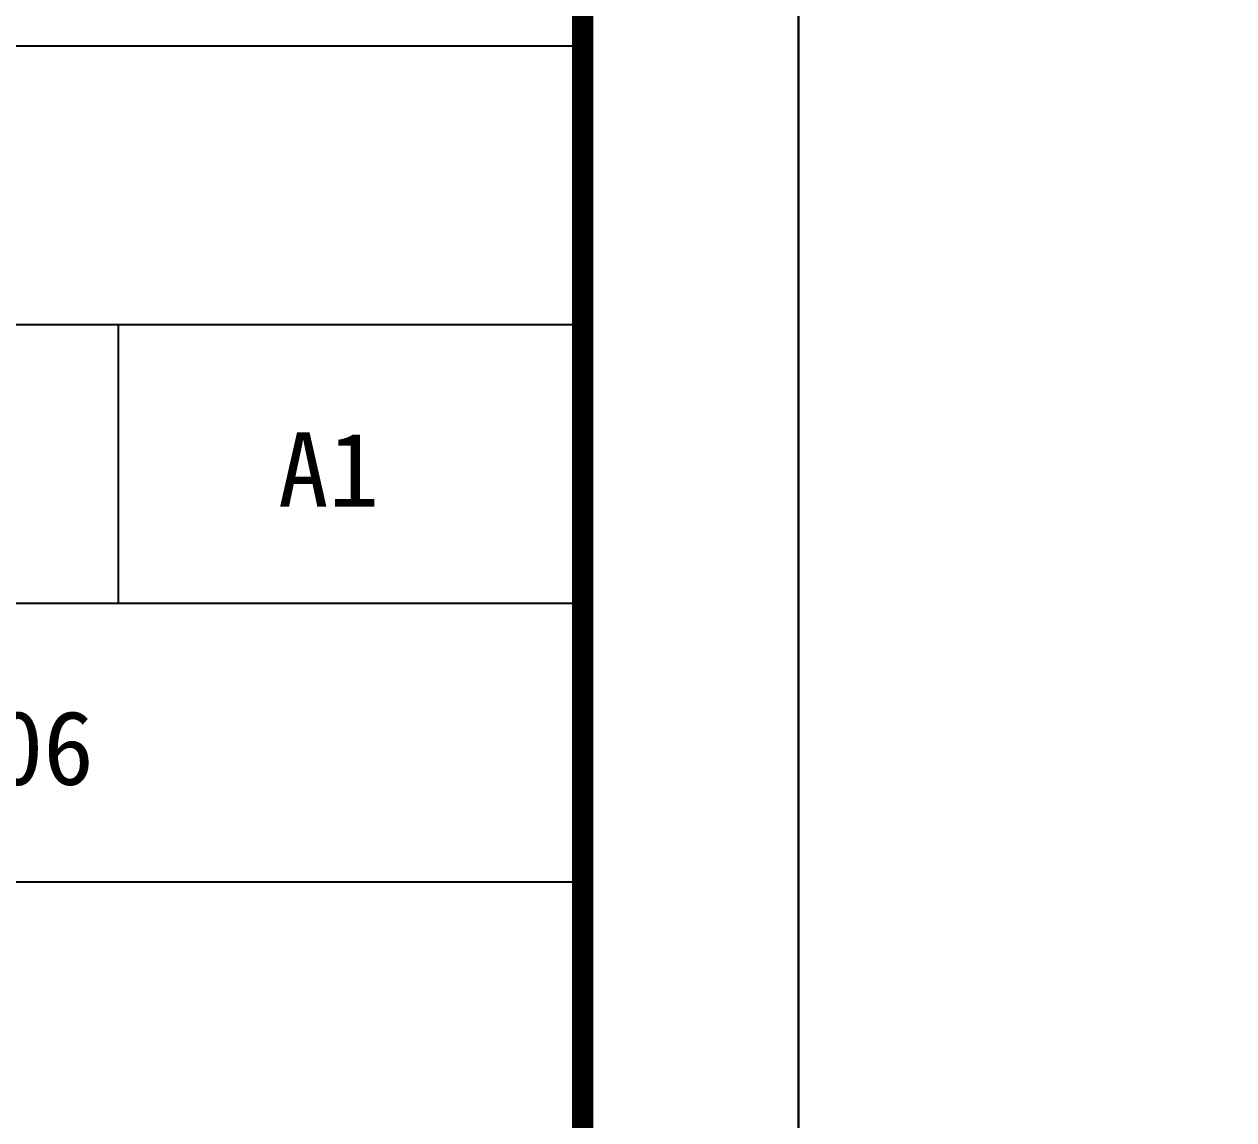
# Model space of a CAD drawing. Extents: x -737978 to 768813, y -372247 to 1140308.
# Drawn here: x -540404 to -532002, y -143936 to -136326 of the extents above; entities that cross this region are included whole.
import ezdxf

# ---------------------------------------------------------------- set-up
doc = ezdxf.new("R2010")
doc.units = 0
doc.header["$LTSCALE"] = 10
doc.header["$MEASUREMENT"] = 0
doc.layers.get('0').update_dxf_attribs({"linetype": 'CONTINUOUS'})
doc.layers.add('DRAW', color=7, linetype='CONTINUOUS', lineweight=70)
doc.layers.add('PUB_TITLE', color=4, linetype='CONTINUOUS')
doc.styles.add('-宋体', font='', dxfattribs={"width": 0.8})
doc.styles.get('-宋体').set_extended_font_data('SimSun')

# ---------------------------------------------------------------- blocks, each defined once
blk = doc.blocks.new('TQ1')
at = {"layer": 'PUB_TITLE'}
for p, q in [((-49854.8, -408254.8), (-43854.8, -408254.8)), ((-46854.8, -409154.8), (-43854.8, -409154.8)), ((-45354.8, -409154.8), (-45354.8, -410054.8)), ((-49854.8, -410054.8), (-43854.8, -410054.8)), ((-49854.8, -410954.8), (-43854.8, -410954.8))]:
    blk.add_line(p, q, dxfattribs=at)
at = {"layer": 'PUB_TITLE', "style": '-宋体'}
for s, p in [('A1', (-44838.8, -409743.4)), ('2021.06', (-46576.5, -410642))]:
    blk.add_text(s, height=240, dxfattribs=at).set_placement(p)

msp = doc.modelspace()

# ---------------------------------------------------------------- linework, layer by layer
at = {"layer": 'DRAW'}
msp.add_lwpolyline([(-549426.8, -72310.6), (-536525.1, -72310.6), (-536525.1, -158410.6), (-549426.8, -158410.6)], close=True, dxfattribs=at)
at = {"layer": 'PUB_TITLE'}
for points in [[(-692675.1, -159910.6), (-535025.1, -159910.6), (-535025.1, -70810.6), (-692675.1, -70810.6)], [(-535025.1, -159910.6), (-377375.1, -159910.6), (-377375.1, -70810.6), (-535025.1, -70810.6)]]:
    msp.add_lwpolyline(points, close=True, dxfattribs=at)
at = {"layer": 'PUB_TITLE', "const_width": 150}
msp.add_lwpolyline([(-688925.1, -158410.6), (-536525.1, -158410.6), (-536525.1, -72310.6), (-688925.1, -72310.6)], close=True, dxfattribs=at)

# ---------------------------------------------------------------- block references
at = {"xscale": 2.15028113370122, "yscale": 2.15028113370122, "zscale": 2.15028113370122}
msp.add_blockref('TQ1', (-442225.1, 741385.6), dxfattribs=at)

doc.saveas('drawing.dxf')
